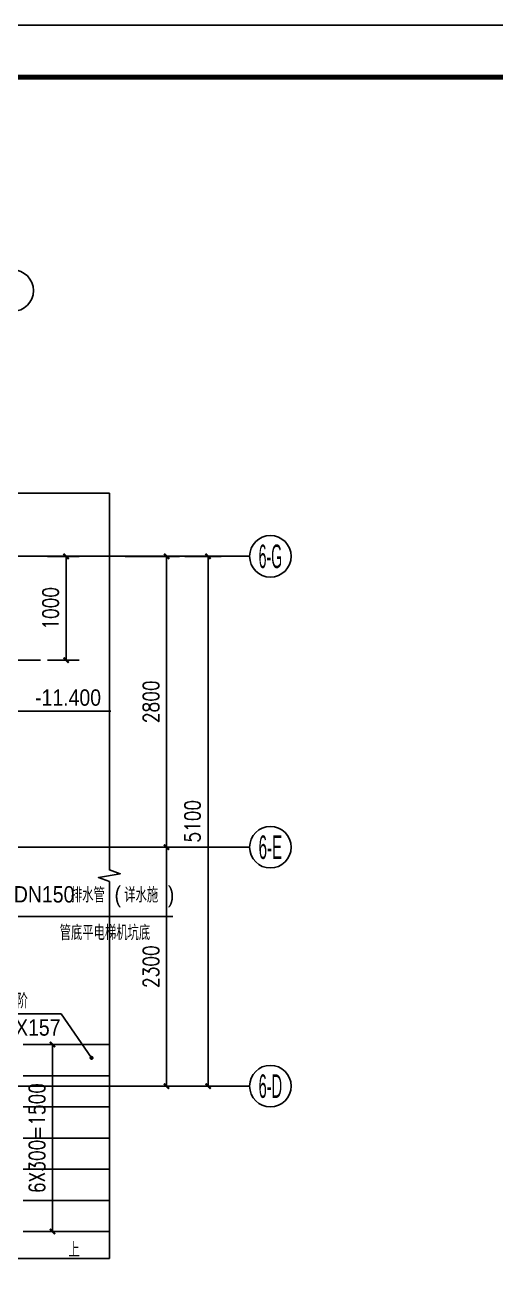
# Model space of a CAD drawing. Extents: x 718358 to 1668613, y -348838 to -159582.
# Drawn here: x 734734 to 739264, y -183443 to -171281 of the extents above; entities that cross this region are included whole.
import ezdxf
from ezdxf.enums import TextEntityAlignment as Align

# ---------------------------------------------------------------- set-up
doc = ezdxf.new("R2010")
doc.units = 0
doc.header["$LTSCALE"] = 1000
doc.linetypes.add('DOTE', pattern=[2.42, 2, -0.2, 0.02, -0.2])
for name, color, linetype in [('建-图框', 4, 'Continuous'), ('建-尺寸', 73, 'Continuous'), ('建-引出', 3, 'Continuous'), ('建-楼梯', 4, 'Continuous'), ('建-符号', 3, 'Continuous'), ('建-符号说明', 7, 'Continuous'), ('建-轴标', 3, 'Continuous'), ('建-轴网', 14, 'DOTE')]:
    doc.layers.add(name, color=color, linetype=linetype)
doc.styles.add('_TCH_AXIS', font='gt宽度调整.shx', dxfattribs={"bigfont": 'gt国标汉字.shx'})
doc.styles.add('_TCH_DIM', font='gt单线西文.shx', dxfattribs={"width": 0.8, "bigfont": 'gt单线中文.shx'})
doc.styles.add('DIM_FONT', font='SIMPLEX.shx', dxfattribs={"width": 0.8, "bigfont": 'GBCBIG.shx'})
doc.dimstyles.new('DIMN50', dxfattribs={"dimscale": 0.5, "dimtxt": 300, "dimasz": 100, "dimexe": 250, "dimexo": 300, "dimgap": 150, "dimtad": 1, "dimdec": 0, "dimzin": 0, "dimdsep": 46, "dimtxsty": 'DIM_FONT', "dimblk": 'ARCHTICK', "dimcen": 0.09, "dimdle": 1, "dimclrt": 7, "dimazin": 2, "dimtfac": 1, "dimtdec": 0, "dimtix": 1, "dimtmove": 2, "dimatfit": 3, "dimldrblk": 'ARCHTICK', "dimfxl": 1, "dimtolj": 1, "dimtzin": 0, "dimarcsym": 0})

# ---------------------------------------------------------------- blocks, each defined once
blk = doc.blocks.new('_ArchTick')
at = {"color": 0, "linetype": 'ByBlock', "const_width": 0.4}
blk.add_lwpolyline([(-0.5, -0.5), (0.5, 0.5)], dxfattribs=at)
blk = doc.blocks.new('*D856')
at = {"layer": 'Defpoints', "color": 0, "transparency": 16777216}
for p in [(736120, -176393), (736495, -176393), (736120, -181493)]:
    blk.add_point(p, dxfattribs=at)
at = {"layer": '建-尺寸', "color": 0, "lineweight": -2, "transparency": 16777216}
for p, q in [((736270, -176393), (736620, -176393)), ((736495, -181493), (736495, -176392)), ((736270, -181493), (736620, -181493))]:
    blk.add_line(p, q, dxfattribs=at)
at = {"layer": '建-尺寸', "color": 0, "lineweight": -2, "transparency": 16777216, "xscale": 50, "yscale": 50, "zscale": 50}
for p, rotation in [((736495, -176393), 90), ((736495, -181493), 270)]:
    blk.add_blockref('_ArchTick', p, dxfattribs=dict(at, rotation=rotation))
at = {"layer": '建-尺寸', "color": 7, "transparency": 16777216, "insert": (736345, -178943), "char_height": 150, "attachment_point": 5, "rotation": 90, "style": 'DIM_FONT'}
blk.add_mtext('\\A1;5100', dxfattribs=at)
blk = doc.blocks.new('*D857')
at = {"layer": 'Defpoints', "color": 0, "transparency": 16777216}
for p in [(735545, -176393), (736095, -176393), (735545, -179193)]:
    blk.add_point(p, dxfattribs=at)
at = {"layer": '建-尺寸', "color": 0, "lineweight": -2, "transparency": 16777216}
for p, q in [((735695, -176393), (736220, -176393)), ((736095, -179193), (736095, -176392)), ((735695, -179193), (736220, -179193))]:
    blk.add_line(p, q, dxfattribs=at)
at = {"layer": '建-尺寸', "color": 0, "lineweight": -2, "transparency": 16777216, "xscale": 50, "yscale": 50, "zscale": 50}
for p, rotation in [((736095, -176393), 90), ((736095, -179193), 270)]:
    blk.add_blockref('_ArchTick', p, dxfattribs=dict(at, rotation=rotation))
at = {"layer": '建-尺寸', "color": 7, "transparency": 16777216, "insert": (735945, -177793), "char_height": 150, "attachment_point": 5, "rotation": 90, "style": 'DIM_FONT'}
blk.add_mtext('\\A1;2800', dxfattribs=at)
blk = doc.blocks.new('*D858')
at = {"layer": 'Defpoints', "color": 0, "transparency": 16777216}
for p in [(735545, -179193), (736095, -179193), (735545, -181493)]:
    blk.add_point(p, dxfattribs=at)
at = {"layer": '建-尺寸', "color": 0, "lineweight": -2, "transparency": 16777216}
for p, q in [((735695, -179193), (736220, -179193)), ((736095, -181493), (736095, -179192)), ((735695, -181493), (736220, -181493))]:
    blk.add_line(p, q, dxfattribs=at)
at = {"layer": '建-尺寸', "color": 0, "lineweight": -2, "transparency": 16777216, "xscale": 50, "yscale": 50, "zscale": 50}
for p, rotation in [((736095, -179193), 90), ((736095, -181493), 270)]:
    blk.add_blockref('_ArchTick', p, dxfattribs=dict(at, rotation=rotation))
at = {"layer": '建-尺寸', "color": 7, "transparency": 16777216, "insert": (735945, -180343), "char_height": 150, "attachment_point": 5, "rotation": 90, "style": 'DIM_FONT'}
blk.add_mtext('\\A1;2300', dxfattribs=at)
blk = doc.blocks.new('*D975')
at = {"layer": 'Defpoints', "color": 0, "transparency": 16777216}
for p in [(734997, -181093), (735359, -181093), (735359, -182893)]:
    blk.add_point(p, dxfattribs=at)
at = {"layer": '建-尺寸', "color": 0, "lineweight": -2, "transparency": 16777216}
for p, q in [((735209, -181093), (734872, -181093)), ((734997, -182893), (734997, -181092)), ((735209, -182893), (734872, -182893))]:
    blk.add_line(p, q, dxfattribs=at)
at = {"layer": '建-尺寸', "color": 0, "lineweight": -2, "transparency": 16777216, "xscale": 50, "yscale": 50, "zscale": 50}
for p, rotation in [((734997, -181093), 90), ((734997, -182893), 270)]:
    blk.add_blockref('_ArchTick', p, dxfattribs=dict(at, rotation=rotation))
at = {"layer": '建-尺寸', "color": 7, "transparency": 16777216, "insert": (734847, -181993), "char_height": 150, "attachment_point": 5, "rotation": 90, "style": 'DIM_FONT'}
blk.add_mtext('\\A1;6X300=1500', dxfattribs=at)
blk = doc.blocks.new('*D1045')
at = {"layer": 'Defpoints', "color": 0, "transparency": 16777216}
for p in [(734798, -176393), (735128, -176393), (734798, -177393)]:
    blk.add_point(p, dxfattribs=at)
at = {"layer": '建-尺寸', "color": 0, "lineweight": -2, "transparency": 16777216}
for p, q in [((734948, -176393), (735253, -176393)), ((735128, -177393), (735128, -176392)), ((734948, -177393), (735253, -177393))]:
    blk.add_line(p, q, dxfattribs=at)
at = {"layer": '建-尺寸', "color": 0, "lineweight": -2, "transparency": 16777216, "xscale": 50, "yscale": 50, "zscale": 50}
for p, rotation in [((735128, -176393), 90), ((735128, -177393), 270)]:
    blk.add_blockref('_ArchTick', p, dxfattribs=dict(at, rotation=rotation))
at = {"layer": '建-尺寸', "color": 7, "transparency": 16777216, "insert": (734978, -176893), "char_height": 150, "attachment_point": 5, "rotation": 90, "style": 'DIM_FONT'}
blk.add_mtext('\\A1;1000', dxfattribs=at)

msp = doc.modelspace()

# ---------------------------------------------------------------- linework, layer by layer
at = {"layer": '建-图框'}
msp.add_lwpolyline([(718358.1, -200980.7), (760408.1, -200980.7), (760408.1, -171280.7), (718358.1, -171280.7)], close=True, dxfattribs=at)
at = {"layer": '建-图框', "const_width": 50}
msp.add_lwpolyline([(719608.1, -200480.7), (759908.1, -200480.7), (759908.1, -171780.7), (719608.1, -171780.7)], close=True, dxfattribs=at)
at = {"layer": '建-引出'}
for p, q in [((734288.3, -177883.4), (735559.8, -177883.4)), ((734281.9, -179860), (736154, -179860)), ((735081.5, -180797), (734324.1, -180797)), ((735372.5, -181220.8), (735081.5, -180797))]:
    msp.add_line(p, q, dxfattribs=at)
at = {"layer": '建-引出', "const_width": 20}
msp.add_lwpolyline([(735378.2, -181229, 1), (735366.9, -181212.5, 1)], format="xyb", close=True, dxfattribs=at)
at = {"layer": '建-楼梯'}
for p, q in [((734712.8, -181092.7), (735544.6, -181092.7)), ((734712.8, -181392.7), (735544.6, -181392.7)), ((734712.8, -181692.7), (735544.6, -181692.7)), ((734712.8, -181992.7), (735544.6, -181992.7)), ((734712.8, -182292.7), (735544.6, -182292.7)), ((734712.8, -182592.7), (735544.6, -182592.7)), ((734712.8, -182892.7), (735544.6, -182892.7))]:
    msp.add_line(p, q, dxfattribs=at)
at = {"layer": '建-符号'}
for points in [[(735544.6, -175785), (729133.3, -175785), (729095.1, -175890), (729058.1, -175680), (729020.8, -175785), (722609.5, -175785)], [(735544.6, -183150.8), (735544.6, -179524.1), (735439.6, -179485.9), (735649.6, -179448.9), (735544.6, -179411.6), (735544.6, -175785)], [(722609.5, -183150.8), (729020.8, -183150.8), (729059, -183045.8), (729096.1, -183255.8), (729133.3, -183150.8), (735544.6, -183150.8)]]:
    msp.add_lwpolyline(points, dxfattribs=at)
msp.add_lwpolyline([(735220.3, -182926.5, 0, 0, 0), (735220.3, -181294.6, 40, 0, 0), (735220.3, -181144.6, 0, 0, 0)], format="xyseb", dxfattribs=at)
at = {"layer": '建-轴标'}
for p, q in [((735544.6, -176392.7), (736894.6, -176392.7)), ((735544.6, -179192.7), (736894.6, -179192.7)), ((735544.6, -181492.7), (736894.6, -181492.7))]:
    msp.add_line(p, q, dxfattribs=at)
for centre in [(734613.3, -173835), (737094.6, -176392.7), (737094.6, -179192.7), (737094.6, -181492.7)]:
    msp.add_circle(centre, 200, dxfattribs=at)
at = {"layer": '建-轴网'}
for p, q in [((735544.6, -176392.7), (722609.5, -176392.7)), ((734881.5, -177392.7), (731312.8, -177392.7)), ((735544.6, -179192.7), (722609.5, -179192.7)), ((735544.6, -181492.7), (722609.5, -181492.7))]:
    msp.add_line(p, q, dxfattribs=at)

# ---------------------------------------------------------------- texts
at = {"layer": '建-引出', "style": '_TCH_DIM'}
for s, height, width, p in [('DN150', 157.5, 0.888889, (734624.7, -179725)), ('排水管', 143.31, 0.8, (735174, -179725)), ('(', 157.5, 0.888889, (735594, -179725)), ('详水施', 143.31, 0.8, (735687.3, -179725)), (')', 157.5, 0.888889, (736107.3, -179725)), ('管底平电梯机坑底', 143.31, 0.8, (735066, -180087.5))]:
    msp.add_text(s, height=height, dxfattribs=dict(at, width=width)).set_placement(p)
at = {"layer": '建-符号说明', "style": '_TCH_DIM'}
for s, height, width, p in [('-11.400', 157.5, 0.888889, (734829.1, -177830.9)), ('砖砌台阶', 143.31, 0.8, (734324.1, -180744.5)), ('300X157', 157.5, 0.888889, (734324.1, -181007)), ('上', 143.3, 0.8, (735150, -183139.1))]:
    msp.add_text(s, height=height, dxfattribs=dict(at, width=width)).set_placement(p)
at = {"layer": '建-轴标', "style": '_TCH_AXIS'}
for s, width, p, p2 in [('6-G', 0.344262, (736981.5, -176505.8), (737207.8, -176505.8)), ('6-E', 0.355932, (736981.5, -179305.8), (737207.8, -179305.8)), ('6-D', 0.35, (736981.5, -181605.8), (737207.8, -181605.8))]:
    msp.add_text(s, height=226.27, dxfattribs=dict(at, width=width)).set_placement(p, p2, align=Align.FIT)

# ---------------------------------------------------------------- dimensions: what is measured, and where the dimension line sits
at = {"layer": '建-尺寸'}
for p1, p2, distance, picture, middle in [((734798.2, -177392.7), (734798.2, -176392.7), -329.3, '*D1045', (734977.5, -176892.7)), ((735544.6, -179192.7), (735544.6, -176392.7), -550, '*D857', (735944.6, -177792.7)), ((736120.3, -181492.7), (736120.3, -176392.7), -374.3, '*D856', (736344.6, -178942.7)), ((735544.6, -181492.7), (735544.6, -179192.7), -550, '*D858', (735944.6, -180342.7))]:
    dim = msp.add_aligned_dim(p1=p1, p2=p2, distance=distance, dimstyle='DIMN50', dxfattribs=at)
    dim.commit()
    dim.dimension.update_dxf_attribs({"geometry": picture, "text_midpoint": middle})
dim = msp.add_aligned_dim(p1=(735359.1, -182892.7), p2=(735359.1, -181092.7), distance=362.6, text='6X300=1500', dimstyle='DIMN50', dxfattribs=at)
dim.commit()
dim.dimension.update_dxf_attribs({"geometry": '*D975', "text_midpoint": (734846.6, -181992.7)})

doc.saveas('drawing.dxf')
